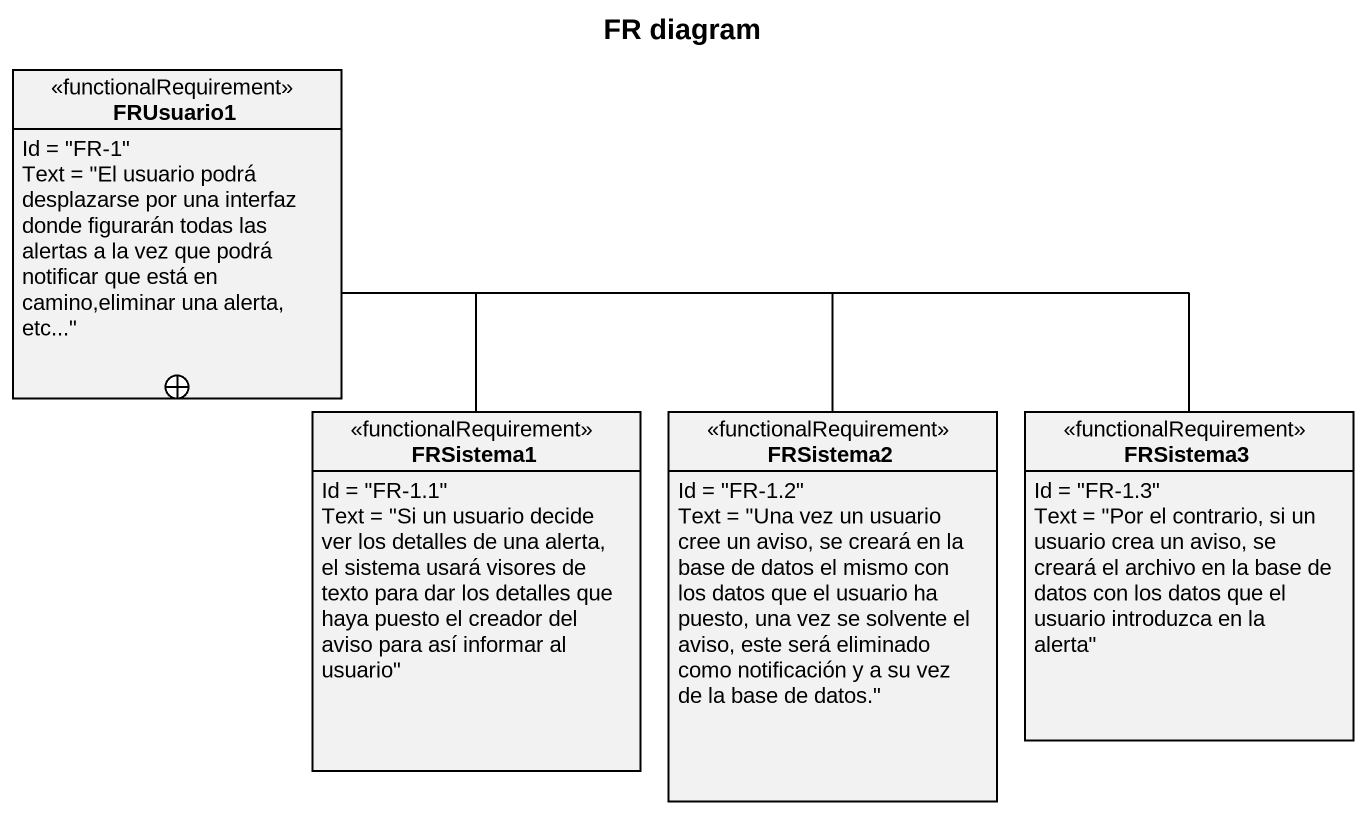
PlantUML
@startuml
title FR diagram
hide circle
hide empty members
class FRUsuario1 <<functionalRequirement>> {
  Id = "FR-1"
  Text = "El usuario podrá desplazarse por una interfaz donde figurarán todas las alertas a la vez que podrá notificar que está en camino,eliminar una alerta, etc..."
}
class FRSistema1 <<functionalRequirement>> {
  Id = "FR-1.1"
  Text = "Si un usuario decide ver los detalles de una alerta, el sistema usará visores de texto para dar los detalles que haya puesto el creador del aviso para así informar al usuario"
}
class FRSistema2 <<functionalRequirement>> {
  Id = "FR-1.2"
  Text = "Una vez un usuario cree un aviso, se creará en la base de datos el mismo con los datos que el usuario ha puesto, una vez se solvente el aviso, este será eliminado como notificación y a su vez de la base de datos."
}
class FRSistema3 <<functionalRequirement>> {
  Id = "FR-1.3"
  Text = "Por el contrario, si un usuario crea un aviso, se creará el archivo en la base de datos con los datos que el usuario introduzca en la alerta"
}
FRSistema1 -up-+ FRUsuario1
FRSistema2 -left-+ FRUsuario1
FRSistema3 -left-+ FRUsuario1
@enduml
